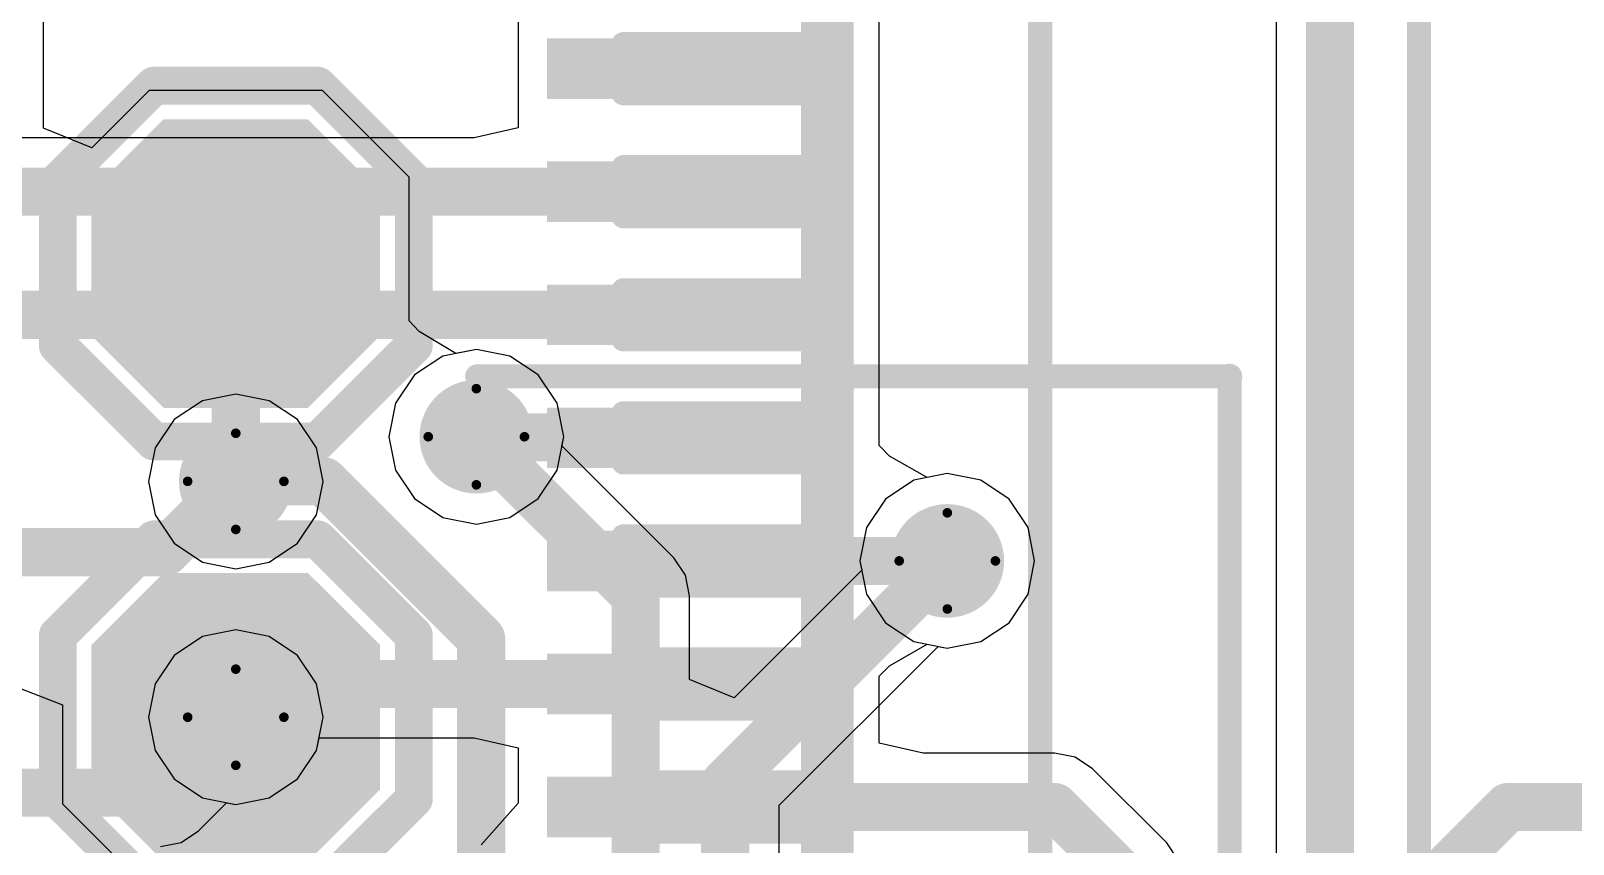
# Model space of a CAD drawing. Header units: millimetres. Extents: x -16 to 330, y -45 to 150.
# Drawn here: x 56.68 to 64.82, y 62.29 to 66.58 of the extents above; entities that cross this region are included whole.
import ezdxf

# ---------------------------------------------------------------- set-up
doc = ezdxf.new("R2010")
doc.units = ezdxf.units.MM
for name, color, linetype in [('BottomLayer', 5, 'Continuous'), ('BottomOverlay', 54, 'Continuous'), ('BottomPaste', 16, 'Continuous'), ('BottomSolder', 6, 'Continuous'), ('DrillDrawing', 1, 'Continuous'), ('Mechanical13', 56, 'Continuous'), ('MidLayer1', 16, 'Continuous'), ('MidLayer2', 76, 'Continuous'), ('TopLayer', 1, 'Continuous'), ('TopPaste', 8, 'Continuous'), ('TopSolder', 216, 'Continuous'), ('ViaHoleLayer', 16, 'Continuous')]:
    doc.layers.add(name, color=color, linetype=linetype)

# ---------------------------------------------------------------- blocks, each defined once
blk = doc.blocks.new('TSSOP_20_59')
at = {"layer": 'TopLayer'}
for points in [[(3.6, 2.435), (3.6, 2.115), (2, 2.115), (2, 2.435)], [(3.6, 1.785), (3.6, 1.465), (2, 1.465), (2, 1.785)], [(3.6, 1.135), (3.6, 0.815), (2, 0.815), (2, 1.135)], [(3.6, 0.485), (3.6, 0.165), (2, 0.165), (2, 0.485)], [(3.6, -0.165), (3.6, -0.485), (2, -0.485), (2, -0.165)], [(3.6, -0.815), (3.6, -1.135), (2, -1.135), (2, -0.815)], [(3.6, -1.465), (3.6, -1.785), (2, -1.785), (2, -1.465)]]:
    blk.add_hatch(color=1, dxfattribs=at).paths.add_polyline_path(points)
at = {"layer": 'TopPaste'}
for points in [[(3.6, 2.435), (3.6, 2.115), (2, 2.115), (2, 2.435)], [(3.6, 1.785), (3.6, 1.465), (2, 1.465), (2, 1.785)], [(3.6, 1.135), (3.6, 0.815), (2, 0.815), (2, 1.135)], [(3.6, 0.485), (3.6, 0.165), (2, 0.165), (2, 0.485)], [(3.6, -0.165), (3.6, -0.485), (2, -0.485), (2, -0.165)], [(3.6, -0.815), (3.6, -1.135), (2, -1.135), (2, -0.815)], [(3.6, -1.465), (3.6, -1.785), (2, -1.785), (2, -1.465)]]:
    blk.add_hatch(color=8, dxfattribs=at).paths.add_polyline_path(points)
at = {"layer": 'TopSolder'}
for points in [[(3.6, 2.435), (3.6, 2.115), (2, 2.115), (2, 2.435)], [(3.6, 1.785), (3.6, 1.465), (2, 1.465), (2, 1.785)], [(3.6, 1.135), (3.6, 0.815), (2, 0.815), (2, 1.135)], [(3.6, 0.485), (3.6, 0.165), (2, 0.165), (2, 0.485)], [(3.6, -0.165), (3.6, -0.485), (2, -0.485), (2, -0.165)], [(3.6, -0.815), (3.6, -1.135), (2, -1.135), (2, -0.815)], [(3.6, -1.465), (3.6, -1.785), (2, -1.785), (2, -1.465)]]:
    blk.add_hatch(color=216, dxfattribs=at).paths.add_polyline_path(points)
blk = doc.blocks.new('T__________B_126')
at = {"layer": 'BottomLayer'}
blk.add_hatch(color=5, dxfattribs=at).paths.add_polyline_path([(0.381, 0.762), (-0.381, 0.762), (-0.762, 0.381), (-0.762, -0.381), (-0.381, -0.762), (0.381, -0.762), (0.762, -0.381), (0.762, 0.381)])
at = {"layer": 'BottomPaste'}
blk.add_hatch(color=16, dxfattribs=at).paths.add_polyline_path([(0.381, 0.762), (-0.381, 0.762), (-0.762, 0.381), (-0.762, -0.381), (-0.381, -0.762), (0.381, -0.762), (0.762, -0.381), (0.762, 0.381)])
at = {"layer": 'BottomSolder'}
blk.add_hatch(color=6, dxfattribs=at).paths.add_polyline_path([(0.381, 0.762), (-0.381, 0.762), (-0.762, 0.381), (-0.762, -0.381), (-0.381, -0.762), (0.381, -0.762), (0.762, -0.381), (0.762, 0.381)])
at = {"layer": 'BottomOverlay', "const_width": 0.2}
for points in [[(-0.9398, 0.4318), (-0.4318, 0.9398)], [(-0.4318, 0.9398), (0.4318, 0.9398)], [(-0.4318, 0.9398), (0.4318, 0.9398)], [(0.4318, 0.9398), (0.9398, 0.4318)], [(-0.9398, -0.4318), (-0.9398, 0.4318)], [(0.9398, -0.4318), (0.9398, 0.4318)], [(-0.9398, -0.4318), (-0.4318, -0.9398)], [(0.4318, -0.9398), (0.9398, -0.4318)], [(-0.4318, -0.9398), (0.4318, -0.9398)], [(-0.4318, -0.9398), (0.4318, -0.9398)]]:
    blk.add_lwpolyline(points, dxfattribs=at)
at = {"layer": 'BottomOverlay', "const_width": 0.1}
for points in [[(-0.4818, 0.9398, 1), (-0.3818, 0.9398, 1)], [(-0.4818, 0.9398, 1), (-0.3818, 0.9398, 1)], [(-0.4818, 0.9398, 1), (-0.3818, 0.9398, 1)], [(0.3818, 0.9398, 1), (0.4818, 0.9398, 1)], [(0.3818, 0.9398, 1), (0.4818, 0.9398, 1)], [(0.3818, 0.9398, 1), (0.4818, 0.9398, 1)], [(-0.9898, 0.4318, 1), (-0.8898, 0.4318, 1)], [(-0.9898, 0.4318, 1), (-0.8898, 0.4318, 1)], [(0.8898, 0.4318, 1), (0.9898, 0.4318, 1)], [(0.8898, 0.4318, 1), (0.9898, 0.4318, 1)], [(-0.9898, -0.4318, 1), (-0.8898, -0.4318, 1)], [(-0.9898, -0.4318, 1), (-0.8898, -0.4318, 1)], [(0.8898, -0.4318, 1), (0.9898, -0.4318, 1)], [(0.8898, -0.4318, 1), (0.9898, -0.4318, 1)], [(-0.4818, -0.9398, 1), (-0.3818, -0.9398, 1)], [(-0.4818, -0.9398, 1), (-0.3818, -0.9398, 1)], [(-0.4818, -0.9398, 1), (-0.3818, -0.9398, 1)], [(0.3818, -0.9398, 1), (0.4818, -0.9398, 1)], [(0.3818, -0.9398, 1), (0.4818, -0.9398, 1)], [(0.3818, -0.9398, 1), (0.4818, -0.9398, 1)]]:
    blk.add_lwpolyline(points, format="xyb", close=True, dxfattribs=at)
blk = doc.blocks.new('T__________B_127')
at = {"layer": 'BottomLayer'}
blk.add_hatch(color=5, dxfattribs=at).paths.add_polyline_path([(0.381, 0.762), (-0.381, 0.762), (-0.762, 0.381), (-0.762, -0.381), (-0.381, -0.762), (0.381, -0.762), (0.762, -0.381), (0.762, 0.381)])
at = {"layer": 'BottomPaste'}
blk.add_hatch(color=16, dxfattribs=at).paths.add_polyline_path([(0.381, 0.762), (-0.381, 0.762), (-0.762, 0.381), (-0.762, -0.381), (-0.381, -0.762), (0.381, -0.762), (0.762, -0.381), (0.762, 0.381)])
at = {"layer": 'BottomSolder'}
blk.add_hatch(color=6, dxfattribs=at).paths.add_polyline_path([(0.381, 0.762), (-0.381, 0.762), (-0.762, 0.381), (-0.762, -0.381), (-0.381, -0.762), (0.381, -0.762), (0.762, -0.381), (0.762, 0.381)])
at = {"layer": 'BottomOverlay', "const_width": 0.2}
for points in [[(-0.9398, 0.4318), (-0.4318, 0.9398)], [(-0.4318, 0.9398), (0.4318, 0.9398)], [(-0.4318, 0.9398), (0.4318, 0.9398)], [(0.4318, 0.9398), (0.9398, 0.4318)], [(-0.9398, -0.4318), (-0.9398, 0.4318)], [(0.9398, -0.4318), (0.9398, 0.4318)], [(-0.9398, -0.4318), (-0.4318, -0.9398)], [(0.4318, -0.9398), (0.9398, -0.4318)], [(-0.4318, -0.9398), (0.4318, -0.9398)], [(-0.4318, -0.9398), (0.4318, -0.9398)]]:
    blk.add_lwpolyline(points, dxfattribs=at)
at = {"layer": 'BottomOverlay', "const_width": 0.1}
for points in [[(-0.4818, 0.9398, 1), (-0.3818, 0.9398, 1)], [(-0.4818, 0.9398, 1), (-0.3818, 0.9398, 1)], [(-0.4818, 0.9398, 1), (-0.3818, 0.9398, 1)], [(0.3818, 0.9398, 1), (0.4818, 0.9398, 1)], [(0.3818, 0.9398, 1), (0.4818, 0.9398, 1)], [(0.3818, 0.9398, 1), (0.4818, 0.9398, 1)], [(-0.9898, 0.4318, 1), (-0.8898, 0.4318, 1)], [(-0.9898, 0.4318, 1), (-0.8898, 0.4318, 1)], [(0.8898, 0.4318, 1), (0.9898, 0.4318, 1)], [(0.8898, 0.4318, 1), (0.9898, 0.4318, 1)], [(-0.9898, -0.4318, 1), (-0.8898, -0.4318, 1)], [(-0.9898, -0.4318, 1), (-0.8898, -0.4318, 1)], [(0.8898, -0.4318, 1), (0.9898, -0.4318, 1)], [(0.8898, -0.4318, 1), (0.9898, -0.4318, 1)], [(-0.4818, -0.9398, 1), (-0.3818, -0.9398, 1)], [(-0.4818, -0.9398, 1), (-0.3818, -0.9398, 1)], [(-0.4818, -0.9398, 1), (-0.3818, -0.9398, 1)], [(0.3818, -0.9398, 1), (0.4818, -0.9398, 1)], [(0.3818, -0.9398, 1), (0.4818, -0.9398, 1)], [(0.3818, -0.9398, 1), (0.4818, -0.9398, 1)]]:
    blk.add_lwpolyline(points, format="xyb", close=True, dxfattribs=at)

msp = doc.modelspace()

# ---------------------------------------------------------------- hatches: boundary and pattern name
at = {"layer": 'BottomLayer'}
h = msp.add_hatch(color=5, dxfattribs=at)
edge = h.paths.add_edge_path()
edge.add_arc((59.0296, 64.4398), 0.3, 0, 360)
h = msp.add_hatch(color=5, dxfattribs=at)
edge = h.paths.add_edge_path()
edge.add_arc((57.7596, 64.204), 0.3, 0, 360)
h = msp.add_hatch(color=5, dxfattribs=at)
edge = h.paths.add_edge_path()
edge.add_arc((61.5159, 63.7838), 0.3, 0, 360)
h = msp.add_hatch(color=5, dxfattribs=at)
edge = h.paths.add_edge_path()
edge.add_arc((57.7596, 62.9581), 0.3, 0, 360)
at = {"layer": 'BottomSolder'}
h = msp.add_hatch(color=6, dxfattribs=at)
edge = h.paths.add_edge_path()
edge.add_arc((59.0296, 64.4398), 0.15, 0, 360)
h = msp.add_hatch(color=6, dxfattribs=at)
edge = h.paths.add_edge_path()
edge.add_arc((57.7596, 64.204), 0.15, 0, 360)
h = msp.add_hatch(color=6, dxfattribs=at)
edge = h.paths.add_edge_path()
edge.add_arc((61.5159, 63.7838), 0.15, 0, 360)
h = msp.add_hatch(color=6, dxfattribs=at)
edge = h.paths.add_edge_path()
edge.add_arc((57.7596, 62.9581), 0.15, 0, 360)
at = {"layer": 'MidLayer1'}
h = msp.add_hatch(color=16, dxfattribs=at)
edge = h.paths.add_edge_path()
edge.add_arc((59.0296, 64.4398), 0.3, 0, 360)
h = msp.add_hatch(color=16, dxfattribs=at)
edge = h.paths.add_edge_path()
edge.add_arc((57.7596, 64.204), 0.3, 0, 360)
h = msp.add_hatch(color=16, dxfattribs=at)
edge = h.paths.add_edge_path()
edge.add_arc((61.5159, 63.7838), 0.3, 0, 360)
h = msp.add_hatch(color=16, dxfattribs=at)
edge = h.paths.add_edge_path()
edge.add_arc((57.7596, 62.9581), 0.3, 0, 360)
at = {"layer": 'MidLayer2'}
h = msp.add_hatch(color=76, dxfattribs=at)
edge = h.paths.add_edge_path()
edge.add_arc((59.0296, 64.4398), 0.3, 0, 360)
h = msp.add_hatch(color=76, dxfattribs=at)
edge = h.paths.add_edge_path()
edge.add_arc((57.7596, 64.204), 0.3, 0, 360)
h = msp.add_hatch(color=76, dxfattribs=at)
edge = h.paths.add_edge_path()
edge.add_arc((61.5159, 63.7838), 0.3, 0, 360)
h = msp.add_hatch(color=76, dxfattribs=at)
edge = h.paths.add_edge_path()
edge.add_arc((57.7596, 62.9581), 0.3, 0, 360)
at = {"layer": 'TopLayer'}
h = msp.add_hatch(color=1, dxfattribs=at)
edge = h.paths.add_edge_path()
edge.add_arc((59.0296, 64.4398), 0.3, 0, 360)
h = msp.add_hatch(color=1, dxfattribs=at)
edge = h.paths.add_edge_path()
edge.add_arc((57.7596, 64.204), 0.3, 0, 360)
h = msp.add_hatch(color=1, dxfattribs=at)
edge = h.paths.add_edge_path()
edge.add_arc((61.5159, 63.7838), 0.3, 0, 360)
h = msp.add_hatch(color=1, dxfattribs=at)
edge = h.paths.add_edge_path()
edge.add_arc((57.7596, 62.9581), 0.3, 0, 360)
at = {"layer": 'TopSolder'}
h = msp.add_hatch(color=216, dxfattribs=at)
edge = h.paths.add_edge_path()
edge.add_arc((59.0296, 64.4398), 0.15, 0, 360)
h = msp.add_hatch(color=216, dxfattribs=at)
edge = h.paths.add_edge_path()
edge.add_arc((57.7596, 64.204), 0.15, 0, 360)
h = msp.add_hatch(color=216, dxfattribs=at)
edge = h.paths.add_edge_path()
edge.add_arc((61.5159, 63.7838), 0.15, 0, 360)
h = msp.add_hatch(color=216, dxfattribs=at)
edge = h.paths.add_edge_path()
edge.add_arc((57.7596, 62.9581), 0.15, 0, 360)
at = {"layer": 'ViaHoleLayer'}
h = msp.add_hatch(color=16, dxfattribs=at)
edge = h.paths.add_edge_path()
edge.add_arc((59.0296, 64.4398), 0.15, 0, 360)
h = msp.add_hatch(color=16, dxfattribs=at)
edge = h.paths.add_edge_path()
edge.add_arc((57.7596, 64.204), 0.15, 0, 360)
h = msp.add_hatch(color=16, dxfattribs=at)
edge = h.paths.add_edge_path()
edge.add_arc((61.5159, 63.7838), 0.15, 0, 360)
h = msp.add_hatch(color=16, dxfattribs=at)
edge = h.paths.add_edge_path()
edge.add_arc((57.7596, 62.9581), 0.15, 0, 360)

# ---------------------------------------------------------------- linework, layer by layer
at = {"layer": 'BottomLayer'}
for p, q in [((56.745, 66.0704), (56.745, 68.1362)), ((57.3024, 66.2686), (56.999, 65.9652)), ((58.2168, 66.2686), (57.3024, 66.2686)), ((58.674, 65.8114), (58.2168, 66.2686)), ((56.999, 65.9652), (56.745, 66.0704)), ((58.674, 65.0518), (58.674, 65.8114)), ((58.7277, 64.9961), (58.674, 65.0518)), ((58.9207, 64.8794), (58.7277, 64.9961)), ((59.0296, 64.9011), (58.9207, 64.8794)), ((59.2061, 64.866), (59.0296, 64.9011)), ((59.3558, 64.766), (59.2061, 64.866)), ((59.4558, 64.6163), (59.3558, 64.766)), ((59.4909, 64.4398), (59.4558, 64.6163)), ((59.4812, 64.3911), (59.4909, 64.4398)), ((60.072, 63.8002), (59.4812, 64.3911)), ((61.5159, 64.2451), (61.3394, 64.21)), ((61.6924, 64.21), (61.5159, 64.2451)), ((61.3394, 64.21), (61.1897, 64.11)), ((61.842, 64.11), (61.6924, 64.21)), ((61.1897, 64.11), (61.0897, 63.9603)), ((61.942, 63.9603), (61.842, 64.11)), ((61.0897, 63.9603), (61.0546, 63.7838)), ((61.9771, 63.7838), (61.942, 63.9603)), ((60.1338, 63.7078), (60.072, 63.8002)), ((60.072, 63.8002), (60.072, 63.8002)), ((61.0546, 63.7838), (61.0643, 63.7351)), ((61.942, 63.6073), (61.9771, 63.7838)), ((60.1555, 63.5988), (60.1338, 63.7078)), ((61.0643, 63.7351), (60.3901, 63.061)), ((60.1555, 63.1582), (60.1555, 63.5988)), ((61.842, 63.4576), (61.942, 63.6073)), ((61.6924, 63.3577), (61.842, 63.4576)), ((61.5159, 63.3225), (61.6924, 63.3577)), ((60.6278, 62.4928), (61.4672, 63.3322)), ((61.4672, 63.3322), (61.5159, 63.3225)), ((56.5912, 63.1225), (56.8452, 63.0231)), ((60.3901, 63.061), (60.1555, 63.1582)), ((56.8452, 63.0231), (56.8452, 62.5009)), ((56.8452, 62.5009), (57.3024, 62.0437)), ((60.6278, 59.7755), (60.6278, 62.4928))]:
    msp.add_line(p, q, dxfattribs=at)
at = {"layer": 'BottomLayer', "const_width": 0.254}
for points in [[(57.7596, 64.204), (57.7596, 65.3542)], [(59.0296, 64.4398), (59.8706, 63.5988)], [(57.7596, 64.204), (58.2238, 64.204)], [(58.2238, 64.204), (59.055, 63.3729)], [(60.3429, 62.6108), (61.5159, 63.7838)], [(59.8706, 61.0106), (59.8706, 63.5988)], [(59.055, 61.8236), (59.055, 63.3729)], [(60.3429, 58.727), (60.3429, 62.6108)]]:
    msp.add_lwpolyline(points, dxfattribs=at)
at = {"layer": 'BottomLayer', "const_width": 0.127}
for points in [[(57.6961, 65.3542, 1), (57.8231, 65.3542, 1)], [(58.9661, 64.4398, 1), (59.0931, 64.4398, 1)], [(57.6961, 64.204, 1), (57.8231, 64.204, 1)], [(57.6961, 64.204, 1), (57.8231, 64.204, 1)], [(58.1603, 64.204, 1), (58.2873, 64.204, 1)], [(58.1603, 64.204, 1), (58.2873, 64.204, 1)], [(61.4524, 63.7838, 1), (61.5794, 63.7838, 1)], [(59.8071, 63.5988, 1), (59.9341, 63.5988, 1)], [(59.8071, 63.5988, 1), (59.9341, 63.5988, 1)], [(58.9915, 63.3729, 1), (59.1185, 63.3729, 1)], [(58.9915, 63.3729, 1), (59.1185, 63.3729, 1)], [(60.2794, 62.6108, 1), (60.4064, 62.6108, 1)], [(60.2794, 62.6108, 1), (60.4064, 62.6108, 1)]]:
    msp.add_lwpolyline(points, format="xyb", close=True, dxfattribs=at)
at = {"layer": 'DrillDrawing', "const_width": 0.0508}
for points in [[(58.7756, 64.4398), (59.0296, 64.6938)], [(59.0296, 64.6938), (59.2836, 64.4398)], [(57.5056, 64.204), (57.7596, 64.458)], [(57.7596, 64.458), (58.0136, 64.204)], [(58.7756, 64.4398), (59.0296, 64.1858)], [(59.0296, 64.1858), (59.2836, 64.4398)], [(57.5056, 64.204), (57.7596, 63.95)], [(57.7596, 63.95), (58.0136, 64.204)], [(61.2619, 63.7838), (61.5159, 64.0378)], [(61.5159, 64.0378), (61.7699, 63.7838)], [(61.2619, 63.7838), (61.5159, 63.5298)], [(61.5159, 63.5298), (61.7699, 63.7838)], [(57.5056, 62.9581), (57.7596, 63.2121)], [(57.7596, 63.2121), (58.0136, 62.9581)], [(57.5056, 62.9581), (57.7596, 62.7041)], [(57.7596, 62.7041), (58.0136, 62.9581)]]:
    msp.add_lwpolyline(points, dxfattribs=at)
at = {"layer": 'DrillDrawing', "const_width": 0.0254}
for points in [[(59.0169, 64.6938, 1), (59.0423, 64.6938, 1)], [(59.0169, 64.6938, 1), (59.0423, 64.6938, 1)], [(57.7469, 64.458, 1), (57.7723, 64.458, 1)], [(57.7469, 64.458, 1), (57.7723, 64.458, 1)], [(58.7629, 64.4398, 1), (58.7883, 64.4398, 1)], [(58.7629, 64.4398, 1), (58.7883, 64.4398, 1)], [(59.2709, 64.4398, 1), (59.2963, 64.4398, 1)], [(59.2709, 64.4398, 1), (59.2963, 64.4398, 1)], [(57.4929, 64.204, 1), (57.5183, 64.204, 1)], [(57.4929, 64.204, 1), (57.5183, 64.204, 1)], [(58.0009, 64.204, 1), (58.0263, 64.204, 1)], [(58.0009, 64.204, 1), (58.0263, 64.204, 1)], [(59.0169, 64.1858, 1), (59.0423, 64.1858, 1)], [(59.0169, 64.1858, 1), (59.0423, 64.1858, 1)], [(61.5032, 64.0378, 1), (61.5286, 64.0378, 1)], [(61.5032, 64.0378, 1), (61.5286, 64.0378, 1)], [(57.7469, 63.95, 1), (57.7723, 63.95, 1)], [(57.7469, 63.95, 1), (57.7723, 63.95, 1)], [(61.2492, 63.7838, 1), (61.2746, 63.7838, 1)], [(61.2492, 63.7838, 1), (61.2746, 63.7838, 1)], [(61.7572, 63.7838, 1), (61.7826, 63.7838, 1)], [(61.7572, 63.7838, 1), (61.7826, 63.7838, 1)], [(61.5032, 63.5298, 1), (61.5286, 63.5298, 1)], [(61.5032, 63.5298, 1), (61.5286, 63.5298, 1)], [(57.7469, 63.2121, 1), (57.7723, 63.2121, 1)], [(57.7469, 63.2121, 1), (57.7723, 63.2121, 1)], [(57.4929, 62.9581, 1), (57.5183, 62.9581, 1)], [(57.4929, 62.9581, 1), (57.5183, 62.9581, 1)], [(58.0009, 62.9581, 1), (58.0263, 62.9581, 1)], [(58.0009, 62.9581, 1), (58.0263, 62.9581, 1)], [(57.7469, 62.7041, 1), (57.7723, 62.7041, 1)], [(57.7469, 62.7041, 1), (57.7723, 62.7041, 1)]]:
    msp.add_lwpolyline(points, format="xyb", close=True, dxfattribs=at)
at = {"layer": 'Mechanical13', "const_width": 0.127}
for points in [[(64.0062, 60.5088), (64.0062, 68.4535)], [(64.0062, 60.5088), (64.0062, 68.4535)], [(60.8562, 61.6788), (60.8562, 67.8388)], [(60.9572, 61.7293), (60.9572, 67.7883)], [(62.0062, 59.5088), (62.0062, 67.4535)], [(62.0062, 59.5088), (62.0062, 67.4535)], [(60.8062, 66.5138), (60.8062, 66.9038)], [(59.8062, 66.5138), (60.2562, 66.5138)], [(59.8062, 66.2538), (59.8062, 66.5138)], [(60.2562, 66.5138), (60.3562, 66.5138)], [(60.2562, 66.2538), (60.2562, 66.5138)], [(60.3562, 66.5138), (60.6062, 66.5138)], [(60.3562, 66.2538), (60.3562, 66.5138)], [(60.6062, 66.5138), (60.8562, 66.5138)], [(60.6062, 66.2538), (60.6062, 66.5138)], [(59.8062, 66.2538), (60.2562, 66.2538)], [(60.2562, 66.2538), (60.3562, 66.2538)], [(60.3562, 66.2538), (60.6062, 66.2538)], [(60.6062, 66.2538), (60.8562, 66.2538)], [(60.8062, 65.8638), (60.8062, 66.2538)], [(59.8062, 65.8638), (60.2562, 65.8638)], [(59.8062, 65.6038), (59.8062, 65.8638)], [(60.2562, 65.8638), (60.3562, 65.8638)], [(60.2562, 65.6038), (60.2562, 65.8638)], [(60.3562, 65.8638), (60.6062, 65.8638)], [(60.3562, 65.6038), (60.3562, 65.8638)], [(60.6062, 65.8638), (60.8562, 65.8638)], [(60.6062, 65.6038), (60.6062, 65.8638)], [(59.8062, 65.6038), (60.2562, 65.6038)], [(60.2562, 65.6038), (60.3562, 65.6038)], [(60.3562, 65.6038), (60.6062, 65.6038)], [(60.6062, 65.6038), (60.8562, 65.6038)], [(60.8062, 65.2138), (60.8062, 65.6038)], [(59.8062, 65.2138), (60.2562, 65.2138)], [(59.8062, 64.9538), (59.8062, 65.2138)], [(60.2562, 65.2138), (60.3562, 65.2138)], [(60.2562, 64.9538), (60.2562, 65.2138)], [(60.3562, 65.2138), (60.6062, 65.2138)], [(60.3562, 64.9538), (60.3562, 65.2138)], [(60.6062, 65.2138), (60.8562, 65.2138)], [(60.6062, 64.9538), (60.6062, 65.2138)], [(59.8062, 64.9538), (60.2562, 64.9538)], [(60.2562, 64.9538), (60.3562, 64.9538)], [(60.3562, 64.9538), (60.6062, 64.9538)], [(60.6062, 64.9538), (60.8562, 64.9538)], [(60.8062, 64.5638), (60.8062, 64.9538)], [(59.0339, 64.7588), (63.0062, 64.7588)], [(59.0339, 64.7588), (63.0062, 64.7588)], [(63.0062, 56.8141), (63.0062, 64.7588)], [(63.0062, 56.8141), (63.0062, 64.7588)], [(59.8062, 64.3038), (59.8062, 64.5638)], [(59.8062, 64.5638), (60.2562, 64.5638)], [(60.2562, 64.5638), (60.3562, 64.5638)], [(60.2562, 64.3038), (60.2562, 64.5638)], [(60.3562, 64.5638), (60.6062, 64.5638)], [(60.3562, 64.3038), (60.3562, 64.5638)], [(60.6062, 64.5638), (60.8562, 64.5638)], [(60.6062, 64.3038), (60.6062, 64.5638)], [(59.8062, 64.3038), (60.2562, 64.3038)], [(60.2562, 64.3038), (60.3562, 64.3038)], [(60.3562, 64.3038), (60.6062, 64.3038)], [(60.6062, 64.3038), (60.8562, 64.3038)], [(60.8062, 63.9138), (60.8062, 64.3038)], [(59.8062, 63.9138), (60.2562, 63.9138)], [(59.8062, 63.6538), (59.8062, 63.9138)], [(60.2562, 63.9138), (60.3562, 63.9138)], [(60.2562, 63.6538), (60.2562, 63.9138)], [(60.3562, 63.9138), (60.6062, 63.9138)], [(60.3562, 63.6538), (60.3562, 63.9138)], [(60.6062, 63.9138), (60.8562, 63.9138)], [(60.6062, 63.6538), (60.6062, 63.9138)], [(59.8062, 63.6538), (60.2562, 63.6538)], [(60.2562, 63.6538), (60.3562, 63.6538)], [(60.3562, 63.6538), (60.6062, 63.6538)], [(60.6062, 63.6538), (60.8562, 63.6538)], [(60.8062, 63.2638), (60.8062, 63.6538)], [(59.8062, 63.2638), (60.2562, 63.2638)], [(59.8062, 63.0038), (59.8062, 63.2638)], [(60.2562, 63.2638), (60.3562, 63.2638)], [(60.2562, 63.0038), (60.2562, 63.2638)], [(60.3562, 63.2638), (60.6062, 63.2638)], [(60.3562, 63.0038), (60.3562, 63.2638)], [(60.6062, 63.2638), (60.8562, 63.2638)], [(60.6062, 63.0038), (60.6062, 63.2638)], [(59.8062, 63.0038), (60.2562, 63.0038)], [(60.2562, 63.0038), (60.3562, 63.0038)], [(60.3562, 63.0038), (60.6062, 63.0038)], [(60.6062, 63.0038), (60.8562, 63.0038)], [(60.8062, 62.6138), (60.8062, 63.0038)], [(59.8062, 62.6138), (60.2562, 62.6138)], [(59.8062, 62.3538), (59.8062, 62.6138)], [(60.2562, 62.6138), (60.3562, 62.6138)], [(60.2562, 62.3538), (60.2562, 62.6138)], [(60.3562, 62.6138), (60.6062, 62.6138)], [(60.3562, 62.3538), (60.3562, 62.6138)], [(60.6062, 62.6138), (60.8562, 62.6138)], [(60.6062, 62.3538), (60.6062, 62.6138)], [(59.8062, 62.3538), (60.2562, 62.3538)], [(60.2562, 62.3538), (60.3562, 62.3538)], [(60.3562, 62.3538), (60.6062, 62.3538)], [(60.6062, 62.3538), (60.8562, 62.3538)], [(60.8062, 61.9638), (60.8062, 62.3538)]]:
    msp.add_lwpolyline(points, dxfattribs=at)
at = {"layer": 'Mechanical13'}
for points, const_width in [([(59.7745, 66.5138, 1), (59.838, 66.5138, 1)], 0.0635), ([(59.7745, 66.5138, 1), (59.838, 66.5138, 1)], 0.0635), ([(60.2245, 66.5138, 1), (60.288, 66.5138, 1)], 0.0635), ([(60.2245, 66.5138, 1), (60.288, 66.5138, 1)], 0.0635), ([(60.2245, 66.5138, 1), (60.288, 66.5138, 1)], 0.0635), ([(60.3245, 66.5138, 1), (60.388, 66.5138, 1)], 0.0635), ([(60.3245, 66.5138, 1), (60.388, 66.5138, 1)], 0.0635), ([(60.3245, 66.5138, 1), (60.388, 66.5138, 1)], 0.0635), ([(60.5745, 66.5138, 1), (60.638, 66.5138, 1)], 0.0635), ([(60.5745, 66.5138, 1), (60.638, 66.5138, 1)], 0.0635), ([(60.5745, 66.5138, 1), (60.638, 66.5138, 1)], 0.0635), ([(60.7745, 66.5138, 1), (60.838, 66.5138, 1)], 0.0635), ([(60.8245, 66.5138, 1), (60.888, 66.5138, 1)], 0.0635), ([(59.7745, 66.2538, 1), (59.838, 66.2538, 1)], 0.0635), ([(59.7745, 66.2538, 1), (59.838, 66.2538, 1)], 0.0635), ([(60.2245, 66.2538, 1), (60.288, 66.2538, 1)], 0.0635), ([(60.2245, 66.2538, 1), (60.288, 66.2538, 1)], 0.0635), ([(60.2245, 66.2538, 1), (60.288, 66.2538, 1)], 0.0635), ([(60.3245, 66.2538, 1), (60.388, 66.2538, 1)], 0.0635), ([(60.3245, 66.2538, 1), (60.388, 66.2538, 1)], 0.0635), ([(60.3245, 66.2538, 1), (60.388, 66.2538, 1)], 0.0635), ([(60.5745, 66.2538, 1), (60.638, 66.2538, 1)], 0.0635), ([(60.5745, 66.2538, 1), (60.638, 66.2538, 1)], 0.0635), ([(60.5745, 66.2538, 1), (60.638, 66.2538, 1)], 0.0635), ([(60.7745, 66.2538, 1), (60.838, 66.2538, 1)], 0.0635), ([(60.8245, 66.2538, 1), (60.888, 66.2538, 1)], 0.0635), ([(59.7745, 65.8638, 1), (59.838, 65.8638, 1)], 0.0635), ([(59.7745, 65.8638, 1), (59.838, 65.8638, 1)], 0.0635), ([(60.2245, 65.8638, 1), (60.288, 65.8638, 1)], 0.0635), ([(60.2245, 65.8638, 1), (60.288, 65.8638, 1)], 0.0635), ([(60.2245, 65.8638, 1), (60.288, 65.8638, 1)], 0.0635), ([(60.3245, 65.8638, 1), (60.388, 65.8638, 1)], 0.0635), ([(60.3245, 65.8638, 1), (60.388, 65.8638, 1)], 0.0635), ([(60.3245, 65.8638, 1), (60.388, 65.8638, 1)], 0.0635), ([(60.5745, 65.8638, 1), (60.638, 65.8638, 1)], 0.0635), ([(60.5745, 65.8638, 1), (60.638, 65.8638, 1)], 0.0635), ([(60.5745, 65.8638, 1), (60.638, 65.8638, 1)], 0.0635), ([(60.7745, 65.8638, 1), (60.838, 65.8638, 1)], 0.0635), ([(60.8245, 65.8638, 1), (60.888, 65.8638, 1)], 0.0635), ([(59.7745, 65.6038, 1), (59.838, 65.6038, 1)], 0.0635), ([(59.7745, 65.6038, 1), (59.838, 65.6038, 1)], 0.0635), ([(60.2245, 65.6038, 1), (60.288, 65.6038, 1)], 0.0635), ([(60.2245, 65.6038, 1), (60.288, 65.6038, 1)], 0.0635), ([(60.2245, 65.6038, 1), (60.288, 65.6038, 1)], 0.0635), ([(60.3245, 65.6038, 1), (60.388, 65.6038, 1)], 0.0635), ([(60.3245, 65.6038, 1), (60.388, 65.6038, 1)], 0.0635), ([(60.3245, 65.6038, 1), (60.388, 65.6038, 1)], 0.0635), ([(60.5745, 65.6038, 1), (60.638, 65.6038, 1)], 0.0635), ([(60.5745, 65.6038, 1), (60.638, 65.6038, 1)], 0.0635), ([(60.5745, 65.6038, 1), (60.638, 65.6038, 1)], 0.0635), ([(60.7745, 65.6038, 1), (60.838, 65.6038, 1)], 0.0635), ([(60.8245, 65.6038, 1), (60.888, 65.6038, 1)], 0.0635), ([(59.7745, 65.2138, 1), (59.838, 65.2138, 1)], 0.0635), ([(59.7745, 65.2138, 1), (59.838, 65.2138, 1)], 0.0635), ([(60.2245, 65.2138, 1), (60.288, 65.2138, 1)], 0.0635), ([(60.2245, 65.2138, 1), (60.288, 65.2138, 1)], 0.0635), ([(60.2245, 65.2138, 1), (60.288, 65.2138, 1)], 0.0635), ([(60.3245, 65.2138, 1), (60.388, 65.2138, 1)], 0.0635), ([(60.3245, 65.2138, 1), (60.388, 65.2138, 1)], 0.0635), ([(60.3245, 65.2138, 1), (60.388, 65.2138, 1)], 0.0635), ([(60.5745, 65.2138, 1), (60.638, 65.2138, 1)], 0.0635), ([(60.5745, 65.2138, 1), (60.638, 65.2138, 1)], 0.0635), ([(60.5745, 65.2138, 1), (60.638, 65.2138, 1)], 0.0635), ([(60.7745, 65.2138, 1), (60.838, 65.2138, 1)], 0.0635), ([(60.8245, 65.2138, 1), (60.888, 65.2138, 1)], 0.0635), ([(59.7745, 64.9538, 1), (59.838, 64.9538, 1)], 0.0635), ([(59.7745, 64.9538, 1), (59.838, 64.9538, 1)], 0.0635), ([(60.2245, 64.9538, 1), (60.288, 64.9538, 1)], 0.0635), ([(60.2245, 64.9538, 1), (60.288, 64.9538, 1)], 0.0635), ([(60.2245, 64.9538, 1), (60.288, 64.9538, 1)], 0.0635), ([(60.3245, 64.9538, 1), (60.388, 64.9538, 1)], 0.0635), ([(60.3245, 64.9538, 1), (60.388, 64.9538, 1)], 0.0635), ([(60.3245, 64.9538, 1), (60.388, 64.9538, 1)], 0.0635), ([(60.5745, 64.9538, 1), (60.638, 64.9538, 1)], 0.0635), ([(60.5745, 64.9538, 1), (60.638, 64.9538, 1)], 0.0635), ([(60.5745, 64.9538, 1), (60.638, 64.9538, 1)], 0.0635), ([(60.7745, 64.9538, 1), (60.838, 64.9538, 1)], 0.0635), ([(60.8245, 64.9538, 1), (60.888, 64.9538, 1)], 0.0635), ([(59.0021, 64.7588, 1), (59.0656, 64.7588, 1)], 0.0635), ([(59.0021, 64.7588, 1), (59.0656, 64.7588, 1)], 0.0635), ([(63.0094, 64.7588, 1), (63.0031, 64.7588, 1)], 0.127), ([(63.0094, 64.7588, 1), (63.0031, 64.7588, 1)], 0.127), ([(62.9713, 64.7588, 1), (63.0348, 64.7588, 1)], 0.0635), ([(62.9713, 64.7588, 1), (63.0348, 64.7588, 1)], 0.0635), ([(62.9745, 64.7588, 1), (63.038, 64.7588, 1)], 0.0635), ([(62.9745, 64.7588, 1), (63.038, 64.7588, 1)], 0.0635), ([(62.9745, 64.7588, 1), (63.038, 64.7588, 1)], 0.0635), ([(62.9745, 64.7588, 1), (63.038, 64.7588, 1)], 0.0635), ([(62.9777, 64.7588, 1), (63.0412, 64.7588, 1)], 0.0635), ([(62.9777, 64.7588, 1), (63.0412, 64.7588, 1)], 0.0635), ([(59.7745, 64.5638, 1), (59.838, 64.5638, 1)], 0.0635), ([(59.7745, 64.5638, 1), (59.838, 64.5638, 1)], 0.0635), ([(60.2245, 64.5638, 1), (60.288, 64.5638, 1)], 0.0635), ([(60.2245, 64.5638, 1), (60.288, 64.5638, 1)], 0.0635), ([(60.2245, 64.5638, 1), (60.288, 64.5638, 1)], 0.0635), ([(60.3245, 64.5638, 1), (60.388, 64.5638, 1)], 0.0635), ([(60.3245, 64.5638, 1), (60.388, 64.5638, 1)], 0.0635), ([(60.3245, 64.5638, 1), (60.388, 64.5638, 1)], 0.0635), ([(60.5745, 64.5638, 1), (60.638, 64.5638, 1)], 0.0635), ([(60.5745, 64.5638, 1), (60.638, 64.5638, 1)], 0.0635), ([(60.5745, 64.5638, 1), (60.638, 64.5638, 1)], 0.0635), ([(60.7745, 64.5638, 1), (60.838, 64.5638, 1)], 0.0635), ([(60.8245, 64.5638, 1), (60.888, 64.5638, 1)], 0.0635), ([(59.7745, 64.3038, 1), (59.838, 64.3038, 1)], 0.0635), ([(59.7745, 64.3038, 1), (59.838, 64.3038, 1)], 0.0635), ([(60.2245, 64.3038, 1), (60.288, 64.3038, 1)], 0.0635), ([(60.2245, 64.3038, 1), (60.288, 64.3038, 1)], 0.0635), ([(60.2245, 64.3038, 1), (60.288, 64.3038, 1)], 0.0635), ([(60.3245, 64.3038, 1), (60.388, 64.3038, 1)], 0.0635), ([(60.3245, 64.3038, 1), (60.388, 64.3038, 1)], 0.0635), ([(60.3245, 64.3038, 1), (60.388, 64.3038, 1)], 0.0635), ([(60.5745, 64.3038, 1), (60.638, 64.3038, 1)], 0.0635), ([(60.5745, 64.3038, 1), (60.638, 64.3038, 1)], 0.0635), ([(60.5745, 64.3038, 1), (60.638, 64.3038, 1)], 0.0635), ([(60.7745, 64.3038, 1), (60.838, 64.3038, 1)], 0.0635), ([(60.8245, 64.3038, 1), (60.888, 64.3038, 1)], 0.0635), ([(59.7745, 63.9138, 1), (59.838, 63.9138, 1)], 0.0635), ([(59.7745, 63.9138, 1), (59.838, 63.9138, 1)], 0.0635), ([(60.2245, 63.9138, 1), (60.288, 63.9138, 1)], 0.0635), ([(60.2245, 63.9138, 1), (60.288, 63.9138, 1)], 0.0635), ([(60.2245, 63.9138, 1), (60.288, 63.9138, 1)], 0.0635), ([(60.3245, 63.9138, 1), (60.388, 63.9138, 1)], 0.0635), ([(60.3245, 63.9138, 1), (60.388, 63.9138, 1)], 0.0635), ([(60.3245, 63.9138, 1), (60.388, 63.9138, 1)], 0.0635), ([(60.5745, 63.9138, 1), (60.638, 63.9138, 1)], 0.0635), ([(60.5745, 63.9138, 1), (60.638, 63.9138, 1)], 0.0635), ([(60.5745, 63.9138, 1), (60.638, 63.9138, 1)], 0.0635), ([(60.7745, 63.9138, 1), (60.838, 63.9138, 1)], 0.0635), ([(60.8245, 63.9138, 1), (60.888, 63.9138, 1)], 0.0635), ([(59.7745, 63.6538, 1), (59.838, 63.6538, 1)], 0.0635), ([(59.7745, 63.6538, 1), (59.838, 63.6538, 1)], 0.0635), ([(60.2245, 63.6538, 1), (60.288, 63.6538, 1)], 0.0635), ([(60.2245, 63.6538, 1), (60.288, 63.6538, 1)], 0.0635), ([(60.2245, 63.6538, 1), (60.288, 63.6538, 1)], 0.0635), ([(60.3245, 63.6538, 1), (60.388, 63.6538, 1)], 0.0635), ([(60.3245, 63.6538, 1), (60.388, 63.6538, 1)], 0.0635), ([(60.3245, 63.6538, 1), (60.388, 63.6538, 1)], 0.0635), ([(60.5745, 63.6538, 1), (60.638, 63.6538, 1)], 0.0635), ([(60.5745, 63.6538, 1), (60.638, 63.6538, 1)], 0.0635), ([(60.5745, 63.6538, 1), (60.638, 63.6538, 1)], 0.0635), ([(60.7745, 63.6538, 1), (60.838, 63.6538, 1)], 0.0635), ([(60.8245, 63.6538, 1), (60.888, 63.6538, 1)], 0.0635), ([(59.7745, 63.2638, 1), (59.838, 63.2638, 1)], 0.0635), ([(59.7745, 63.2638, 1), (59.838, 63.2638, 1)], 0.0635), ([(60.2245, 63.2638, 1), (60.288, 63.2638, 1)], 0.0635), ([(60.2245, 63.2638, 1), (60.288, 63.2638, 1)], 0.0635), ([(60.2245, 63.2638, 1), (60.288, 63.2638, 1)], 0.0635), ([(60.3245, 63.2638, 1), (60.388, 63.2638, 1)], 0.0635), ([(60.3245, 63.2638, 1), (60.388, 63.2638, 1)], 0.0635), ([(60.3245, 63.2638, 1), (60.388, 63.2638, 1)], 0.0635), ([(60.5745, 63.2638, 1), (60.638, 63.2638, 1)], 0.0635), ([(60.5745, 63.2638, 1), (60.638, 63.2638, 1)], 0.0635), ([(60.5745, 63.2638, 1), (60.638, 63.2638, 1)], 0.0635), ([(60.7745, 63.2638, 1), (60.838, 63.2638, 1)], 0.0635), ([(60.8245, 63.2638, 1), (60.888, 63.2638, 1)], 0.0635), ([(59.7745, 63.0038, 1), (59.838, 63.0038, 1)], 0.0635), ([(59.7745, 63.0038, 1), (59.838, 63.0038, 1)], 0.0635), ([(60.2245, 63.0038, 1), (60.288, 63.0038, 1)], 0.0635), ([(60.2245, 63.0038, 1), (60.288, 63.0038, 1)], 0.0635), ([(60.2245, 63.0038, 1), (60.288, 63.0038, 1)], 0.0635), ([(60.3245, 63.0038, 1), (60.388, 63.0038, 1)], 0.0635), ([(60.3245, 63.0038, 1), (60.388, 63.0038, 1)], 0.0635), ([(60.3245, 63.0038, 1), (60.388, 63.0038, 1)], 0.0635), ([(60.5745, 63.0038, 1), (60.638, 63.0038, 1)], 0.0635), ([(60.5745, 63.0038, 1), (60.638, 63.0038, 1)], 0.0635), ([(60.5745, 63.0038, 1), (60.638, 63.0038, 1)], 0.0635), ([(60.7745, 63.0038, 1), (60.838, 63.0038, 1)], 0.0635), ([(60.8245, 63.0038, 1), (60.888, 63.0038, 1)], 0.0635), ([(59.7745, 62.6138, 1), (59.838, 62.6138, 1)], 0.0635), ([(59.7745, 62.6138, 1), (59.838, 62.6138, 1)], 0.0635), ([(60.2245, 62.6138, 1), (60.288, 62.6138, 1)], 0.0635), ([(60.2245, 62.6138, 1), (60.288, 62.6138, 1)], 0.0635), ([(60.2245, 62.6138, 1), (60.288, 62.6138, 1)], 0.0635), ([(60.3245, 62.6138, 1), (60.388, 62.6138, 1)], 0.0635), ([(60.3245, 62.6138, 1), (60.388, 62.6138, 1)], 0.0635), ([(60.3245, 62.6138, 1), (60.388, 62.6138, 1)], 0.0635), ([(60.5745, 62.6138, 1), (60.638, 62.6138, 1)], 0.0635), ([(60.5745, 62.6138, 1), (60.638, 62.6138, 1)], 0.0635), ([(60.5745, 62.6138, 1), (60.638, 62.6138, 1)], 0.0635), ([(60.7745, 62.6138, 1), (60.838, 62.6138, 1)], 0.0635), ([(60.8245, 62.6138, 1), (60.888, 62.6138, 1)], 0.0635), ([(59.7745, 62.3538, 1), (59.838, 62.3538, 1)], 0.0635), ([(59.7745, 62.3538, 1), (59.838, 62.3538, 1)], 0.0635), ([(60.2245, 62.3538, 1), (60.288, 62.3538, 1)], 0.0635), ([(60.2245, 62.3538, 1), (60.288, 62.3538, 1)], 0.0635), ([(60.2245, 62.3538, 1), (60.288, 62.3538, 1)], 0.0635), ([(60.3245, 62.3538, 1), (60.388, 62.3538, 1)], 0.0635), ([(60.3245, 62.3538, 1), (60.388, 62.3538, 1)], 0.0635), ([(60.3245, 62.3538, 1), (60.388, 62.3538, 1)], 0.0635), ([(60.5745, 62.3538, 1), (60.638, 62.3538, 1)], 0.0635), ([(60.5745, 62.3538, 1), (60.638, 62.3538, 1)], 0.0635), ([(60.5745, 62.3538, 1), (60.638, 62.3538, 1)], 0.0635), ([(60.7745, 62.3538, 1), (60.838, 62.3538, 1)], 0.0635), ([(60.8245, 62.3538, 1), (60.888, 62.3538, 1)], 0.0635)]:
    msp.add_lwpolyline(points, format="xyb", close=True, dxfattribs=dict(at, const_width=const_width))
at = {"layer": 'MidLayer1'}
for p, q in [((59.0296, 64.9011), (58.8531, 64.866)), ((59.2061, 64.866), (59.0296, 64.9011)), ((58.8531, 64.866), (58.7034, 64.766)), ((59.3558, 64.766), (59.2061, 64.866)), ((58.7034, 64.766), (58.6034, 64.6163)), ((59.4558, 64.6163), (59.3558, 64.766)), ((57.7596, 64.6653), (57.5831, 64.6302)), ((57.9361, 64.6302), (57.7596, 64.6653)), ((57.5831, 64.6302), (57.4334, 64.5302)), ((58.0857, 64.5302), (57.9361, 64.6302)), ((58.6034, 64.6163), (58.5683, 64.4398)), ((59.4909, 64.4398), (59.4558, 64.6163)), ((57.4334, 64.5302), (57.3334, 64.3805)), ((58.1857, 64.3805), (58.0857, 64.5302)), ((58.5683, 64.4398), (58.6034, 64.2633)), ((59.4558, 64.2633), (59.4909, 64.4398)), ((57.3334, 64.3805), (57.2983, 64.204)), ((58.2208, 64.204), (58.1857, 64.3805)), ((58.6034, 64.2633), (58.7034, 64.1136)), ((59.3558, 64.1136), (59.4558, 64.2633)), ((61.5159, 64.2451), (61.3394, 64.21)), ((61.6924, 64.21), (61.5159, 64.2451)), ((57.2983, 64.204), (57.3334, 64.0275)), ((58.1857, 64.0275), (58.2208, 64.204)), ((61.3394, 64.21), (61.1897, 64.11)), ((61.842, 64.11), (61.6924, 64.21)), ((58.7034, 64.1136), (58.8531, 64.0136)), ((59.2061, 64.0136), (59.3558, 64.1136)), ((61.1897, 64.11), (61.0897, 63.9603)), ((61.942, 63.9603), (61.842, 64.11)), ((57.3334, 64.0275), (57.4334, 63.8779)), ((58.0857, 63.8779), (58.1857, 64.0275)), ((58.8531, 64.0136), (59.0296, 63.9785)), ((59.0296, 63.9785), (59.2061, 64.0136)), ((61.0897, 63.9603), (61.0546, 63.7838)), ((61.9771, 63.7838), (61.942, 63.9603)), ((57.4334, 63.8779), (57.5831, 63.7779)), ((57.9361, 63.7779), (58.0857, 63.8779)), ((57.5831, 63.7779), (57.7596, 63.7428)), ((57.7596, 63.7428), (57.9361, 63.7779)), ((61.0546, 63.7838), (61.0897, 63.6073)), ((61.942, 63.6073), (61.9771, 63.7838)), ((61.0897, 63.6073), (61.1897, 63.4576)), ((61.842, 63.4576), (61.942, 63.6073)), ((61.1897, 63.4576), (61.3394, 63.3577)), ((61.6924, 63.3577), (61.842, 63.4576)), ((57.5831, 63.3843), (57.4334, 63.2843)), ((57.7596, 63.4194), (57.5831, 63.3843)), ((57.9361, 63.3843), (57.7596, 63.4194)), ((58.0857, 63.2843), (57.9361, 63.3843)), ((61.3394, 63.3577), (61.5159, 63.3225)), ((61.5159, 63.3225), (61.6924, 63.3577)), ((57.4334, 63.2843), (57.3334, 63.1347)), ((58.1857, 63.1347), (58.0857, 63.2843)), ((57.3334, 63.1347), (57.2983, 62.9581)), ((58.2208, 62.9581), (58.1857, 63.1347)), ((57.2983, 62.9581), (57.3334, 62.7816)), ((58.1857, 62.7816), (58.2208, 62.9581)), ((57.3334, 62.7816), (57.4334, 62.632)), ((58.0857, 62.632), (58.1857, 62.7816)), ((57.4334, 62.632), (57.5831, 62.532)), ((57.9361, 62.532), (58.0857, 62.632)), ((57.5831, 62.532), (57.7596, 62.4969)), ((57.7596, 62.4969), (57.9361, 62.532))]:
    msp.add_line(p, q, dxfattribs=at)
at = {"layer": 'MidLayer2'}
for p, q in [((59.0296, 64.9011), (58.8531, 64.866)), ((59.2061, 64.866), (59.0296, 64.9011)), ((58.8531, 64.866), (58.7034, 64.766)), ((59.3558, 64.766), (59.2061, 64.866)), ((58.7034, 64.766), (58.6034, 64.6163)), ((59.4558, 64.6163), (59.3558, 64.766)), ((57.7596, 64.6653), (57.5831, 64.6302)), ((57.9361, 64.6302), (57.7596, 64.6653)), ((57.5831, 64.6302), (57.4334, 64.5302)), ((58.0857, 64.5302), (57.9361, 64.6302)), ((58.6034, 64.6163), (58.5683, 64.4398)), ((59.4909, 64.4398), (59.4558, 64.6163)), ((57.4334, 64.5302), (57.3334, 64.3805)), ((58.1857, 64.3805), (58.0857, 64.5302)), ((58.5683, 64.4398), (58.6034, 64.2633)), ((59.4558, 64.2633), (59.4909, 64.4398)), ((57.3334, 64.3805), (57.2983, 64.204)), ((58.2208, 64.204), (58.1857, 64.3805)), ((58.6034, 64.2633), (58.7034, 64.1136)), ((59.3558, 64.1136), (59.4558, 64.2633)), ((61.5159, 64.2451), (61.3394, 64.21)), ((61.6924, 64.21), (61.5159, 64.2451)), ((57.2983, 64.204), (57.3334, 64.0275)), ((58.1857, 64.0275), (58.2208, 64.204)), ((61.3394, 64.21), (61.1897, 64.11)), ((61.842, 64.11), (61.6924, 64.21)), ((58.7034, 64.1136), (58.8531, 64.0136)), ((59.2061, 64.0136), (59.3558, 64.1136)), ((61.1897, 64.11), (61.0897, 63.9603)), ((61.942, 63.9603), (61.842, 64.11)), ((57.3334, 64.0275), (57.4334, 63.8779)), ((58.0857, 63.8779), (58.1857, 64.0275)), ((58.8531, 64.0136), (59.0296, 63.9785)), ((59.0296, 63.9785), (59.2061, 64.0136)), ((61.0897, 63.9603), (61.0546, 63.7838)), ((61.9771, 63.7838), (61.942, 63.9603)), ((57.4334, 63.8779), (57.5831, 63.7779)), ((57.9361, 63.7779), (58.0857, 63.8779)), ((57.5831, 63.7779), (57.7596, 63.7428)), ((57.7596, 63.7428), (57.9361, 63.7779)), ((61.0546, 63.7838), (61.0897, 63.6073)), ((61.942, 63.6073), (61.9771, 63.7838)), ((61.0897, 63.6073), (61.1897, 63.4576)), ((61.842, 63.4576), (61.942, 63.6073)), ((61.1897, 63.4576), (61.3394, 63.3577)), ((61.6924, 63.3577), (61.842, 63.4576)), ((57.5831, 63.3843), (57.4334, 63.2843)), ((57.7596, 63.4194), (57.5831, 63.3843)), ((57.9361, 63.3843), (57.7596, 63.4194)), ((58.0857, 63.2843), (57.9361, 63.3843)), ((61.3394, 63.3577), (61.5159, 63.3225)), ((61.5159, 63.3225), (61.6924, 63.3577)), ((57.4334, 63.2843), (57.3334, 63.1347)), ((58.1857, 63.1347), (58.0857, 63.2843)), ((57.3334, 63.1347), (57.2983, 62.9581)), ((58.2208, 62.9581), (58.1857, 63.1347)), ((57.2983, 62.9581), (57.3334, 62.7816)), ((58.1857, 62.7816), (58.2208, 62.9581)), ((57.3334, 62.7816), (57.4334, 62.632)), ((58.0857, 62.632), (58.1857, 62.7816)), ((57.4334, 62.632), (57.5831, 62.532)), ((57.9361, 62.532), (58.0857, 62.632)), ((57.5831, 62.532), (57.7596, 62.4969)), ((57.7596, 62.4969), (57.9361, 62.532))]:
    msp.add_line(p, q, dxfattribs=at)
at = {"layer": 'TopLayer'}
for p, q in [((63.2515, 68.4385), (63.2515, 60.9819)), ((59.2507, 66.7214), (59.2507, 66.4674)), ((61.1555, 66.3002), (61.1555, 66.6962)), ((59.2507, 66.4674), (59.2507, 66.0714)), ((61.1555, 66.0462), (61.1555, 66.3002)), ((59.2507, 66.0714), (59.0185, 66.0187)), ((61.1555, 65.6502), (61.1555, 66.0462)), ((59.0185, 66.0187), (55.4537, 66.0187)), ((61.1555, 65.3962), (61.1555, 65.6502)), ((61.1555, 64.7714), (61.1555, 65.3962)), ((61.1555, 64.7462), (61.1555, 64.7714)), ((61.1555, 64.7714), (61.1555, 64.7714)), ((61.1555, 64.3926), (61.1555, 64.7462)), ((61.1555, 64.7462), (61.1555, 64.7462)), ((61.2108, 64.3377), (61.1555, 64.3926)), ((61.4095, 64.2239), (61.2108, 64.3377)), ((61.5159, 64.2451), (61.4095, 64.2239)), ((61.6924, 64.21), (61.5159, 64.2451)), ((61.842, 64.11), (61.6924, 64.21)), ((61.942, 63.9603), (61.842, 64.11)), ((61.9771, 63.7838), (61.942, 63.9603)), ((61.942, 63.6073), (61.9771, 63.7838)), ((61.842, 63.4576), (61.942, 63.6073)), ((61.6924, 63.3577), (61.842, 63.4576)), ((61.5159, 63.3225), (61.6924, 63.3577)), ((61.2108, 63.23), (61.4095, 63.3437)), ((61.4095, 63.3437), (61.5159, 63.3225)), ((61.1555, 63.1751), (61.2108, 63.23)), ((61.1555, 62.8214), (61.1555, 63.1751)), ((58.0857, 62.632), (58.1857, 62.7816)), ((58.1857, 62.7816), (58.1991, 62.8489)), ((58.1991, 62.8489), (59.0185, 62.8489)), ((59.0185, 62.8489), (59.2507, 62.7962)), ((59.2507, 62.7962), (59.2507, 62.5049)), ((61.3876, 62.7687), (61.1555, 62.8214)), ((62.0817, 62.7687), (61.3876, 62.7687)), ((62.0818, 62.7687), (62.0817, 62.7687)), ((62.1908, 62.747), (62.0818, 62.7687)), ((62.2832, 62.6852), (62.1908, 62.747)), ((57.9361, 62.532), (58.0857, 62.632)), ((62.6744, 62.294), (62.2832, 62.6852)), ((57.5629, 62.3586), (57.7109, 62.5066)), ((57.7109, 62.5066), (57.7596, 62.4969)), ((57.7596, 62.4969), (57.9361, 62.532)), ((59.2507, 62.5049), (59.055, 62.2849)), ((57.3614, 62.2751), (57.4705, 62.2968)), ((57.4705, 62.2968), (57.5629, 62.3586)), ((62.7362, 62.2016), (62.6744, 62.294)), ((62.6744, 62.294), (62.6744, 62.294))]:
    msp.add_line(p, q, dxfattribs=at)
at = {"layer": 'TopLayer', "const_width": 0.254}
for points in [[(63.5363, 60.6009), (63.5363, 68.4385)], [(55.1, 65.7338), (60.1031, 65.7338)], [(55.5875, 65.0838), (60.1031, 65.0838)], [(59.0296, 64.4398), (59.0326, 64.4368)], [(59.0326, 64.4368), (60.1001, 64.4368)], [(60.1001, 64.4368), (60.1031, 64.4338)], [(57.3856, 63.83), (57.7596, 64.204)], [(53.6, 63.83), (57.3856, 63.83)], [(59.8197, 63.7838), (59.8225, 63.781)], [(60.1031, 63.7838), (61.5159, 63.7838)], [(57.8532, 62.9581), (58.0289, 63.1338)], [(58.0289, 63.1338), (60.1031, 63.1338)], [(57.3614, 62.56), (57.7596, 62.9581)], [(57.7596, 62.9581), (57.8532, 62.9581)], [(53.6, 62.56), (57.3614, 62.56)], [(60.1031, 62.4838), (62.0818, 62.4838)], [(62.0818, 62.4838), (62.473, 62.0926)], [(64.135, 62.1426), (64.4762, 62.4838)], [(64.4762, 62.4838), (65.8031, 62.4838)]]:
    msp.add_lwpolyline(points, dxfattribs=at)
at = {"layer": 'TopLayer', "const_width": 0.127}
for points in [[(60.0396, 65.7338, 1), (60.1666, 65.7338, 1)], [(60.0396, 65.0838, 1), (60.1666, 65.0838, 1)], [(58.9661, 64.4398, 1), (59.0931, 64.4398, 1)], [(58.9691, 64.4368, 1), (59.0961, 64.4368, 1)], [(58.9691, 64.4368, 1), (59.0961, 64.4368, 1)], [(60.0366, 64.4368, 1), (60.1636, 64.4368, 1)], [(60.0366, 64.4368, 1), (60.1636, 64.4368, 1)], [(60.0396, 64.4338, 1), (60.1666, 64.4338, 1)], [(57.6961, 64.204, 1), (57.8231, 64.204, 1)], [(57.3221, 63.83, 1), (57.4491, 63.83, 1)], [(57.3221, 63.83, 1), (57.4491, 63.83, 1)], [(59.7562, 63.7838, 1), (59.8832, 63.7838, 1)], [(59.759, 63.781, 1), (59.886, 63.781, 1)], [(60.0396, 63.7838, 1), (60.1666, 63.7838, 1)], [(61.4524, 63.7838, 1), (61.5794, 63.7838, 1)], [(57.9654, 63.1338, 1), (58.0924, 63.1338, 1)], [(57.9654, 63.1338, 1), (58.0924, 63.1338, 1)], [(60.0396, 63.1338, 1), (60.1666, 63.1338, 1)], [(57.6961, 62.9581, 1), (57.8231, 62.9581, 1)], [(57.6961, 62.9581, 1), (57.8231, 62.9581, 1)], [(57.7897, 62.9581, 1), (57.9167, 62.9581, 1)], [(57.7897, 62.9581, 1), (57.9167, 62.9581, 1)], [(57.2979, 62.56, 1), (57.4249, 62.56, 1)], [(57.2979, 62.56, 1), (57.4249, 62.56, 1)], [(60.0396, 62.4838, 1), (60.1666, 62.4838, 1)], [(62.0183, 62.4838, 1), (62.1453, 62.4838, 1)], [(62.0183, 62.4838, 1), (62.1453, 62.4838, 1)], [(64.4127, 62.4838, 1), (64.5397, 62.4838, 1)], [(64.4127, 62.4838, 1), (64.5397, 62.4838, 1)]]:
    msp.add_lwpolyline(points, format="xyb", close=True, dxfattribs=at)

# ---------------------------------------------------------------- block references
at = {"rotation": 180}
msp.add_blockref('TSSOP_20_59', (63.0031, 64.7588), dxfattribs=at)
for name, p in [('T__________B_126', (57.7596, 65.3542)), ('T__________B_127', (57.7596, 62.9581))]:
    msp.add_blockref(name, p)

doc.saveas('drawing.dxf')
